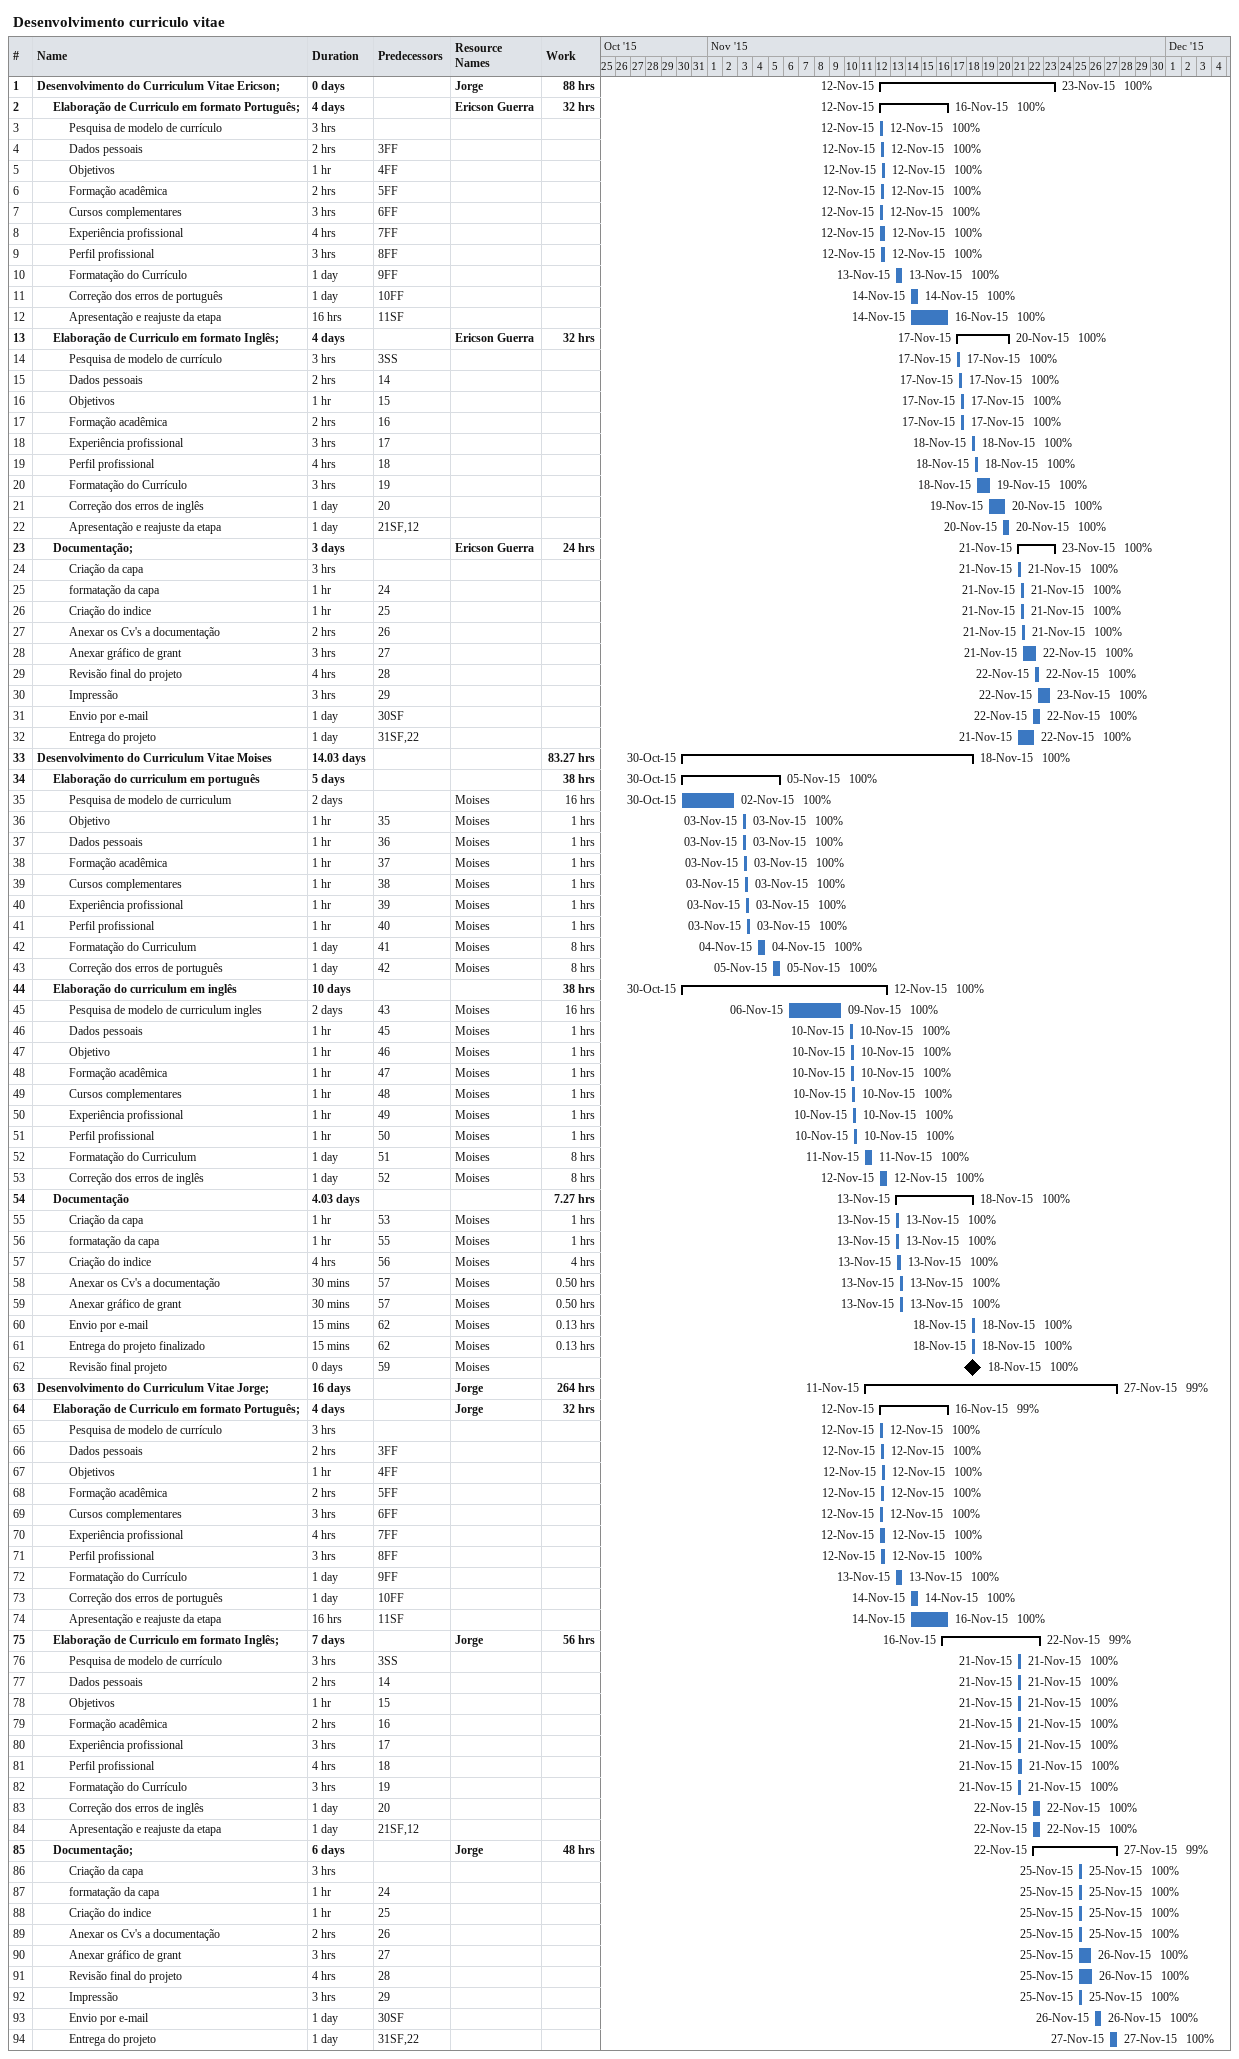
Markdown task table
Desenvolvimento curriculo vitae

| ID | Level | Task | Duration | Start | Finish | Predecessors | Resources | % complete | Work (h) |
|---|---|---|---|---|---|---|---|---|---|
| 1 | 1 | **Desenvolvimento do Curriculum Vitae Ericson;** | 0d | 2015-11-12 | 2015-11-23 |  | Jorge | 100 | 88 |
| 2 | 2 | **Elaboração de Curriculo em formato Português;** | 4d | 2015-11-12 | 2015-11-16 |  | Ericson Guerra | 100 | 32 |
| 3 | 3 | Pesquisa de modelo de currículo | 3h | 2015-11-12 | 2015-11-12 |  |  | 100 |  |
| 4 | 3 | Dados pessoais | 2h | 2015-11-12 | 2015-11-12 | 3FF |  | 100 |  |
| 5 | 3 | Objetivos | 1h | 2015-11-12 | 2015-11-12 | 4FF |  | 100 |  |
| 6 | 3 | Formação acadêmica | 2h | 2015-11-12 | 2015-11-12 | 5FF |  | 100 |  |
| 7 | 3 | Cursos complementares | 3h | 2015-11-12 | 2015-11-12 | 6FF |  | 100 |  |
| 8 | 3 | Experiência profissional | 4h | 2015-11-12 | 2015-11-12 | 7FF |  | 100 |  |
| 9 | 3 | Perfil profissional | 3h | 2015-11-12 | 2015-11-12 | 8FF |  | 100 |  |
| 10 | 3 | Formatação do Currículo | 1d | 2015-11-13 | 2015-11-13 | 9FF |  | 100 |  |
| 11 | 3 | Correção dos erros de português | 1d | 2015-11-14 | 2015-11-14 | 10FF |  | 100 |  |
| 12 | 3 | Apresentação e reajuste da etapa | 16h | 2015-11-14 | 2015-11-16 | 11SF |  | 100 |  |
| 13 | 2 | **Elaboração de Curriculo em formato Inglês;** | 4d | 2015-11-17 | 2015-11-20 |  | Ericson Guerra | 100 | 32 |
| 14 | 3 | Pesquisa de modelo de currículo | 3h | 2015-11-17 | 2015-11-17 | 3SS |  | 100 |  |
| 15 | 3 | Dados pessoais | 2h | 2015-11-17 | 2015-11-17 | 14 |  | 100 |  |
| 16 | 3 | Objetivos | 1h | 2015-11-17 | 2015-11-17 | 15 |  | 100 |  |
| 17 | 3 | Formação acadêmica | 2h | 2015-11-17 | 2015-11-17 | 16 |  | 100 |  |
| 18 | 3 | Experiência profissional | 3h | 2015-11-18 | 2015-11-18 | 17 |  | 100 |  |
| 19 | 3 | Perfil profissional | 4h | 2015-11-18 | 2015-11-18 | 18 |  | 100 |  |
| 20 | 3 | Formatação do Currículo | 3h | 2015-11-18 | 2015-11-19 | 19 |  | 100 |  |
| 21 | 3 | Correção dos erros de inglês | 1d | 2015-11-19 | 2015-11-20 | 20 |  | 100 |  |
| 22 | 3 | Apresentação e reajuste da etapa | 1d | 2015-11-20 | 2015-11-20 | 21SF, 12 |  | 100 |  |
| 23 | 2 | **Documentação;** | 3d | 2015-11-21 | 2015-11-23 |  | Ericson Guerra | 100 | 24 |
| 24 | 3 | Criação da capa | 3h | 2015-11-21 | 2015-11-21 |  |  | 100 |  |
| 25 | 3 | formatação da capa | 1h | 2015-11-21 | 2015-11-21 | 24 |  | 100 |  |
| 26 | 3 | Criação do indice | 1h | 2015-11-21 | 2015-11-21 | 25 |  | 100 |  |
| 27 | 3 | Anexar os Cv's a documentação | 2h | 2015-11-21 | 2015-11-21 | 26 |  | 100 |  |
| 28 | 3 | Anexar gráfico de grant | 3h | 2015-11-21 | 2015-11-22 | 27 |  | 100 |  |
| 29 | 3 | Revisão final do projeto | 4h | 2015-11-22 | 2015-11-22 | 28 |  | 100 |  |
| 30 | 3 | Impressão | 3h | 2015-11-22 | 2015-11-23 | 29 |  | 100 |  |
| 31 | 3 | Envio por e-mail | 1d | 2015-11-22 | 2015-11-22 | 30SF |  | 100 |  |
| 32 | 3 | Entrega do projeto | 1d | 2015-11-21 | 2015-11-22 | 31SF, 22 |  | 100 |  |
| 33 | 1 | **Desenvolvimento do Curriculum Vitae Moises** | 14.03d | 2015-10-30 | 2015-11-18 |  |  | 100 | 83.27 |
| 34 | 2 | **Elaboração do curriculum em português** | 5d | 2015-10-30 | 2015-11-05 |  |  | 100 | 38 |
| 35 | 3 | Pesquisa de modelo de curriculum | 2d | 2015-10-30 | 2015-11-02 |  | Moises | 100 | 16 |
| 36 | 3 | Objetivo | 1h | 2015-11-03 | 2015-11-03 | 35 | Moises | 100 | 1 |
| 37 | 3 | Dados pessoais | 1h | 2015-11-03 | 2015-11-03 | 36 | Moises | 100 | 1 |
| 38 | 3 | Formação acadêmica | 1h | 2015-11-03 | 2015-11-03 | 37 | Moises | 100 | 1 |
| 39 | 3 | Cursos complementares | 1h | 2015-11-03 | 2015-11-03 | 38 | Moises | 100 | 1 |
| 40 | 3 | Experiência profissional | 1h | 2015-11-03 | 2015-11-03 | 39 | Moises | 100 | 1 |
| 41 | 3 | Perfil profissional | 1h | 2015-11-03 | 2015-11-03 | 40 | Moises | 100 | 1 |
| 42 | 3 | Formatação do Curriculum | 1d | 2015-11-04 | 2015-11-04 | 41 | Moises | 100 | 8 |
| 43 | 3 | Correção dos erros de português | 1d | 2015-11-05 | 2015-11-05 | 42 | Moises | 100 | 8 |
| 44 | 2 | **Elaboração do curriculum em inglês** | 10d | 2015-10-30 | 2015-11-12 |  |  | 100 | 38 |
| 45 | 3 | Pesquisa de modelo de curriculum ingles | 2d | 2015-11-06 | 2015-11-09 | 43 | Moises | 100 | 16 |
| 46 | 3 | Dados pessoais | 1h | 2015-11-10 | 2015-11-10 | 45 | Moises | 100 | 1 |
| 47 | 3 | Objetivo | 1h | 2015-11-10 | 2015-11-10 | 46 | Moises | 100 | 1 |
| 48 | 3 | Formação acadêmica | 1h | 2015-11-10 | 2015-11-10 | 47 | Moises | 100 | 1 |
| 49 | 3 | Cursos complementares | 1h | 2015-11-10 | 2015-11-10 | 48 | Moises | 100 | 1 |
| 50 | 3 | Experiência profissional | 1h | 2015-11-10 | 2015-11-10 | 49 | Moises | 100 | 1 |
| 51 | 3 | Perfil profissional | 1h | 2015-11-10 | 2015-11-10 | 50 | Moises | 100 | 1 |
| 52 | 3 | Formatação do Curriculum | 1d | 2015-11-11 | 2015-11-11 | 51 | Moises | 100 | 8 |
| 53 | 3 | Correção dos erros de inglês | 1d | 2015-11-12 | 2015-11-12 | 52 | Moises | 100 | 8 |
| 54 | 2 | **Documentação** | 4.03d | 2015-11-13 | 2015-11-18 |  |  | 100 | 7.27 |
| 55 | 3 | Criação da capa | 1h | 2015-11-13 | 2015-11-13 | 53 | Moises | 100 | 1 |
| 56 | 3 | formatação da capa | 1h | 2015-11-13 | 2015-11-13 | 55 | Moises | 100 | 1 |
| 57 | 3 | Criação do indice | 4h | 2015-11-13 | 2015-11-13 | 56 | Moises | 100 | 4 |
| 58 | 3 | Anexar os Cv's a documentação | 30min | 2015-11-13 | 2015-11-13 | 57 | Moises | 100 | 0.50 |
| 59 | 3 | Anexar gráfico de grant | 30min | 2015-11-13 | 2015-11-13 | 57 | Moises | 100 | 0.50 |
| 60 | 3 | Envio por e-mail | 15min | 2015-11-18 | 2015-11-18 | 62 | Moises | 100 | 0.13 |
| 61 | 3 | Entrega do projeto finalizado | 15min | 2015-11-18 | 2015-11-18 | 62 | Moises | 100 | 0.13 |
| 62 | 3 | Revisão final projeto | 0d | 2015-11-18 | 2015-11-18 | 59 | Moises | 100 |  |
| 63 | 1 | **Desenvolvimento do Curriculum Vitae Jorge;** | 16d | 2015-11-11 | 2015-11-27 |  | Jorge | 99 | 264 |
| 64 | 2 | **Elaboração de Curriculo em formato Português;** | 4d | 2015-11-12 | 2015-11-16 |  | Jorge | 99 | 32 |
| 65 | 3 | Pesquisa de modelo de currículo | 3h | 2015-11-12 | 2015-11-12 |  |  | 100 |  |
| 66 | 3 | Dados pessoais | 2h | 2015-11-12 | 2015-11-12 | 3FF |  | 100 |  |
| 67 | 3 | Objetivos | 1h | 2015-11-12 | 2015-11-12 | 4FF |  | 100 |  |
| 68 | 3 | Formação acadêmica | 2h | 2015-11-12 | 2015-11-12 | 5FF |  | 100 |  |
| 69 | 3 | Cursos complementares | 3h | 2015-11-12 | 2015-11-12 | 6FF |  | 100 |  |
| 70 | 3 | Experiência profissional | 4h | 2015-11-12 | 2015-11-12 | 7FF |  | 100 |  |
| 71 | 3 | Perfil profissional | 3h | 2015-11-12 | 2015-11-12 | 8FF |  | 100 |  |
| 72 | 3 | Formatação do Currículo | 1d | 2015-11-13 | 2015-11-13 | 9FF |  | 100 |  |
| 73 | 3 | Correção dos erros de português | 1d | 2015-11-14 | 2015-11-14 | 10FF |  | 100 |  |
| 74 | 3 | Apresentação e reajuste da etapa | 16h | 2015-11-14 | 2015-11-16 | 11SF |  | 100 |  |
| 75 | 2 | **Elaboração de Curriculo em formato Inglês;** | 7d | 2015-11-16 | 2015-11-22 |  | Jorge | 99 | 56 |
| 76 | 3 | Pesquisa de modelo de currículo | 3h | 2015-11-21 | 2015-11-21 | 3SS |  | 100 |  |
| 77 | 3 | Dados pessoais | 2h | 2015-11-21 | 2015-11-21 | 14 |  | 100 |  |
| 78 | 3 | Objetivos | 1h | 2015-11-21 | 2015-11-21 | 15 |  | 100 |  |
| 79 | 3 | Formação acadêmica | 2h | 2015-11-21 | 2015-11-21 | 16 |  | 100 |  |
| 80 | 3 | Experiência profissional | 3h | 2015-11-21 | 2015-11-21 | 17 |  | 100 |  |
| 81 | 3 | Perfil profissional | 4h | 2015-11-21 | 2015-11-21 | 18 |  | 100 |  |
| 82 | 3 | Formatação do Currículo | 3h | 2015-11-21 | 2015-11-21 | 19 |  | 100 |  |
| 83 | 3 | Correção dos erros de inglês | 1d | 2015-11-22 | 2015-11-22 | 20 |  | 100 |  |
| 84 | 3 | Apresentação e reajuste da etapa | 1d | 2015-11-22 | 2015-11-22 | 21SF, 12 |  | 100 |  |
| 85 | 2 | **Documentação;** | 6d | 2015-11-22 | 2015-11-27 |  | Jorge | 99 | 48 |
| 86 | 3 | Criação da capa | 3h | 2015-11-25 | 2015-11-25 |  |  | 100 |  |
| 87 | 3 | formatação da capa | 1h | 2015-11-25 | 2015-11-25 | 24 |  | 100 |  |
| 88 | 3 | Criação do indice | 1h | 2015-11-25 | 2015-11-25 | 25 |  | 100 |  |
| 89 | 3 | Anexar os Cv's a documentação | 2h | 2015-11-25 | 2015-11-25 | 26 |  | 100 |  |
| 90 | 3 | Anexar gráfico de grant | 3h | 2015-11-25 | 2015-11-26 | 27 |  | 100 |  |
| 91 | 3 | Revisão final do projeto | 4h | 2015-11-25 | 2015-11-26 | 28 |  | 100 |  |
| 92 | 3 | Impressão | 3h | 2015-11-25 | 2015-11-25 | 29 |  | 100 |  |
| 93 | 3 | Envio por e-mail | 1d | 2015-11-26 | 2015-11-26 | 30SF |  | 100 |  |
| 94 | 3 | Entrega do projeto | 1d | 2015-11-27 | 2015-11-27 | 31SF, 22 |  | 100 |  |
